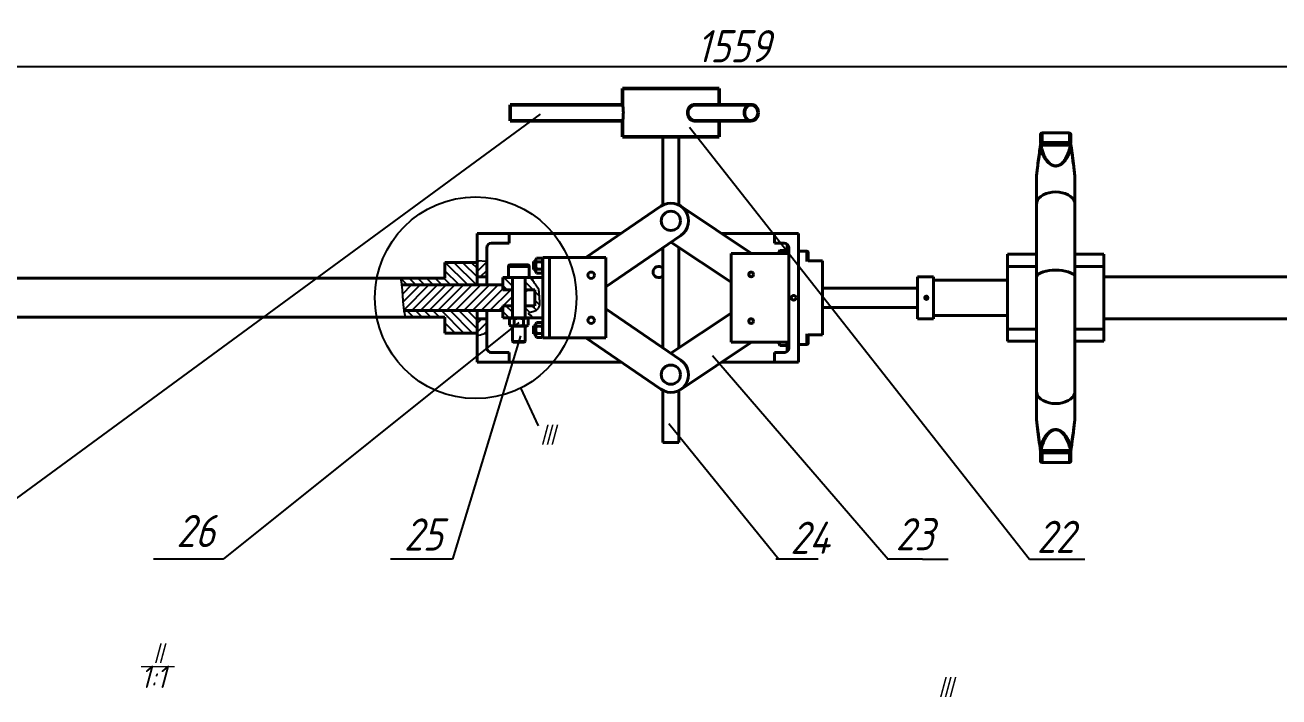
# Model space of a CAD drawing. Header units: millimetres. Extents: x 579 to 4020, y 235 to 1416.
# Drawn here: x 782.8 to 977.8, y 795.1 to 899.5 of the extents above; entities that cross this region are included whole.
import ezdxf

# ---------------------------------------------------------------- set-up
doc = ezdxf.new("R2010")
doc.units = ezdxf.units.MM
doc.header["$LTSCALE"] = 0.3
for name, color, linetype, lineweight in [('图形轮廓线', 7, 'Continuous', 40), ('图框线', 7, 'Continuous', 50), ('尺寸标注', 7, 'Continuous', 25), ('粗实线', 7, 'Continuous', 50), ('细实线', 7, 'Continuous', 25)]:
    doc.layers.add(name, color=color, linetype=linetype, lineweight=lineweight)
doc.styles.add('数字样式', font='gbeitc.shx', dxfattribs={"height": 5, "bigfont": 'gbcbig.shx'})
doc.dimstyles.new('4倍', dxfattribs={"dimtxt": 3.5, "dimasz": 3, "dimexe": 1.25, "dimexo": 0, "dimtad": 1, "dimtoh": 1, "dimdec": 3, "dimlfac": 4, "dimdsep": 46, "dimtxsty": '数字样式', "dimcen": 2.5, "dimadec": 0, "dimazin": 0, "dimtp": 0.03, "dimtm": 0.03, "dimtfac": 1, "dimtdec": 3, "dimtmove": 0, "dimatfit": 3, "dimfxl": 1, "dimarcsym": 0})

# ---------------------------------------------------------------- blocks, each defined once
blk = doc.blocks.new('*D155')
at = {"layer": 'Defpoints', "color": 0, "ltscale": 0.3, "transparency": 16777216}
for p in [(1087.86, 893.05), (698.11, 848.34), (1087.86, 842.34)]:
    blk.add_point(p, dxfattribs=at)
at = {"layer": '细实线', "color": 0, "lineweight": -2, "ltscale": 0.3, "transparency": 16777216}
for p, q in [((698.11, 848.34), (698.11, 894.3)), ((1087.86, 842.34), (1087.86, 894.3)), ((701.11, 893.05), (1084.86, 893.05))]:
    blk.add_line(p, q, dxfattribs=at)
at = {"layer": '细实线', "color": 0, "ltscale": 0.3, "transparency": 16777216}
for points in [[(701.11, 893.55), (701.11, 892.55), (698.11, 893.05)], [(1084.86, 893.55), (1084.86, 892.55), (1087.86, 893.05)]]:
    blk.add_solid(points, dxfattribs=at)
at = {"layer": '细实线', "color": 0, "ltscale": 0.3, "transparency": 16777216, "insert": (892.98, 896.18), "char_height": 5, "attachment_point": 5, "style": '数字样式'}
blk.add_mtext('1559', dxfattribs=at)

msp = doc.modelspace()

# ---------------------------------------------------------------- hatches: boundary and pattern name
at = {"layer": '图形轮廓线'}
h = msp.add_hatch(dxfattribs=at)
h.set_pattern_fill('ANSI31', color=256, style=0)
h.set_pattern_definition([(45, (639.561, 637.0208), (-2.245064, 2.245064), [])])
h.paths.add_polyline_path([(862.11134, 855.83605), (862.11134, 858.33605), (860.61132, 858.33605), (860.61132, 855.83605)], flags=0)
at = {"layer": '细实线'}
h = msp.add_hatch(dxfattribs=at)
h.set_pattern_fill('ANSI31', color=256, scale=0.3, angle=90, style=0)
edge = h.paths.add_edge_path(flags=0)
edge.add_spline(control_points=[(848.10816, 860.10599), (846.09489, 860.10599), (844.08161, 860.10599), (842.06833, 860.10599), (841.80614, 860.10599), (841.54394, 860.10599), (841.28175, 860.10599)], knot_values=[0.0000002, 0.0000002, 0.0000002, 0.0000002, 0.024159543, 0.024159543, 0.024159543, 0.027305863, 0.027305863, 0.027305863, 0.027305863], weights=[1, 1, 1, 1, 1, 1, 1], degree=3, periodic=0)
edge.add_spline(control_points=[(841.28175, 860.10599), (841.32266, 859.76637), (841.37814, 859.41935), (841.42079, 859.08604), (841.42079, 859.08604)], knot_values=[0.186089192, 0.186089192, 0.186089192, 0.186089192, 0.200792405, 0.200792558, 0.200792558, 0.200792558, 0.200792558], weights=[1, 1, 1, 1, 1], degree=3, periodic=0)
edge.add_spline(control_points=[(841.42079, 859.08604), (842.50272, 859.08604), (843.58465, 859.08604), (844.66658, 859.08604), (847.48044, 859.08604), (850.2943, 859.08604), (853.10816, 859.08604)], knot_values=[0.003016872, 0.003016872, 0.003016872, 0.003016872, 0.016, 0.016, 0.016, 0.049766357, 0.049766357, 0.049766357, 0.049766357], weights=[1, 1, 1, 1, 1, 1, 1], degree=3, periodic=0)
edge.add_line((853.10816, 859.08604), (853.10816, 862.58605))
edge.add_spline(control_points=[(853.10816, 862.58605), (851.4415, 862.58605), (849.77483, 862.58605), (848.10816, 862.58605)], knot_values=[0.0000002, 0.0000002, 0.0000002, 0.0000002, 0.0200002, 0.0200002, 0.0200002, 0.0200002], weights=[1, 1, 1, 1], degree=3, periodic=0)
edge.add_line((848.10816, 862.58605), (848.10816, 860.10599))
h = msp.add_hatch(dxfattribs=at)
h.set_pattern_fill('ANSI31', color=256, scale=0.3, angle=3e-322, style=0)
edge = h.paths.add_edge_path(flags=0)
edge.add_line((853.10816, 862.80878), (853.10816, 860.33604))
edge.add_spline(control_points=[(853.10816, 860.33604), (853.35816, 860.33604), (853.60816, 860.33604), (853.85816, 860.33604), (854.10816, 860.33604), (854.35816, 860.33604), (854.60816, 860.33604)], knot_values=[2271.903, 2271.903, 2271.903, 2271.903, 2271.906, 2271.906, 2271.906, 2271.909, 2271.909, 2271.909, 2271.909], weights=[1, 1, 1, 1, 1, 1, 1], degree=3, periodic=0)
edge.add_line((854.60816, 860.33604), (854.60816, 862.73157))
edge.add_spline(control_points=[(854.60816, 862.73157), (854.39072, 862.72098), (853.88888, 862.71045), (853.38929, 862.76644), (853.10816, 862.80878)], knot_values=[0.950202322, 0.950202322, 0.950202322, 0.950202322, 0.960273421, 0.973403563, 0.973403563, 0.973403563, 0.973403563], weights=[1, 1, 1, 1, 1], degree=3, periodic=0)
h = msp.add_hatch(dxfattribs=at)
h.set_pattern_fill('ANSI31', color=256, scale=0.3, angle=90, style=0)
edge = h.paths.add_edge_path(flags=0)
edge.add_spline(control_points=[(858.61137, 860.21104), (858.11136, 860.21104), (857.61135, 860.21104), (857.11134, 860.21104)], knot_values=[2184.539624079, 2184.539624079, 2184.539624079, 2184.539624079, 2184.545624162, 2184.545624162, 2184.545624162, 2184.545624162], weights=[1, 1, 1, 1], degree=3, periodic=0)
edge.add_line((857.11134, 860.21104), (857.11134, 858.33605))
edge.add_line((857.11134, 858.33605), (858.61137, 858.33605))
edge.add_line((858.61137, 858.33605), (858.61137, 860.21104))
h = msp.add_hatch(dxfattribs=at)
h.set_pattern_fill('ANSI31', color=256, scale=0.3, angle=90, style=0)
edge = h.paths.add_edge_path(flags=0)
edge.add_spline(control_points=[(861.65893, 860.21104), (861.30973, 860.21104), (860.96052, 860.21104), (860.61132, 860.21104)], knot_values=[2184.527433834, 2184.527433834, 2184.527433834, 2184.527433834, 2184.531624245, 2184.531624245, 2184.531624245, 2184.531624245], weights=[1, 1, 1, 1], degree=3, periodic=0)
edge.add_line((860.61132, 860.21104), (860.61132, 858.33605))
edge.add_line((860.61132, 858.33605), (862.11134, 858.33605))
edge.add_line((862.11134, 858.33605), (862.11134, 855.83605))
edge.add_line((862.11134, 855.83605), (860.61132, 855.83605))
edge.add_line((860.61132, 855.83605), (860.61132, 853.96106))
edge.add_spline(control_points=[(860.61132, 853.96106), (860.92621, 853.96106), (861.2411, 853.96106), (861.55598, 853.96106)], knot_values=[2184.518375755, 2184.518375755, 2184.518375755, 2184.518375755, 2184.522154388, 2184.522154388, 2184.522154388, 2184.522154388], weights=[1, 1, 1, 1], degree=3, periodic=0)
edge.add_spline(control_points=[(861.55598, 853.96106), (861.58452, 854.10923), (861.57165, 854.39476), (860.84768, 854.63904), (861.62927, 854.90644), (862.26782, 854.92869), (863.00396, 855.92964), (862.66734, 857.20221), (862.8065, 858.61609), (861.91334, 859.40516), (861.70521, 859.99241), (861.65893, 860.21104)], knot_values=[0.692241748, 0.692241748, 0.692241748, 0.692241748, 0.69887734, 0.706036519, 0.714040724, 0.722379766, 0.740083316, 0.759976137, 0.783039459, 0.801245483, 0.811542911, 0.811542911, 0.811542911, 0.811542911], weights=[1, 1, 1, 1, 1, 1, 1, 1, 1, 1, 1, 1], degree=3, periodic=0)
h = msp.add_hatch(dxfattribs=at)
h.set_pattern_fill('ANSI31', color=256, scale=0.3, style=0)
edge = h.paths.add_edge_path(flags=0)
edge.add_spline(control_points=[(841.78072, 855.08606), (846.89093, 855.08606), (852.00114, 855.08606), (857.11134, 855.08606)], knot_values=[1398.017358103, 1398.017358103, 1398.017358103, 1398.017358103, 1398.07868059, 1398.07868059, 1398.07868059, 1398.07868059], weights=[1, 1, 1, 1], degree=3, periodic=0)
edge.add_line((857.11134, 855.08606), (857.11134, 855.83605))
edge.add_line((857.11134, 855.83605), (858.61137, 855.83605))
edge.add_line((858.61137, 855.83605), (858.61137, 858.33605))
edge.add_line((858.61137, 858.33605), (857.11134, 858.33605))
edge.add_line((857.11134, 858.33605), (857.11134, 859.08604))
edge.add_spline(control_points=[(857.11134, 859.08604), (851.88796, 859.08604), (846.66458, 859.08604), (841.4412, 859.08604), (841.4344, 859.08604), (841.42759, 859.08604), (841.42079, 859.08604)], knot_values=[1398.11331941, 1398.11331941, 1398.11331941, 1398.11331941, 1398.176, 1398.176, 1398.176, 1398.176081615, 1398.176081615, 1398.176081615, 1398.176081615], weights=[1, 1, 1, 1, 1, 1, 1], degree=3, periodic=0)
edge.add_spline(control_points=[(841.42079, 859.08604), (841.57431, 857.88631), (841.55934, 856.69171), (841.74744, 855.28923), (841.78072, 855.08606)], knot_values=[0.200792558, 0.200792558, 0.200792558, 0.200792558, 0.253717455, 0.26265612, 0.26265612, 0.26265612, 0.26265612], weights=[1, 1, 1, 1, 1], degree=3, periodic=0)
h = msp.add_hatch(dxfattribs=at)
h.set_pattern_fill('ANSI31', color=256, scale=0.3, angle=90, style=0)
edge = h.paths.add_edge_path(flags=0)
edge.add_spline(control_points=[(842.01201, 854.06612), (843.57682, 854.06612), (845.14164, 854.06612), (846.70646, 854.06612), (847.1737, 854.06612), (847.64093, 854.06612), (848.10816, 854.06612)], knot_values=[0.005381719, 0.005381719, 0.005381719, 0.005381719, 0.024159543, 0.024159543, 0.024159543, 0.029766357, 0.029766357, 0.029766357, 0.029766357], weights=[1, 1, 1, 1, 1, 1, 1], degree=3, periodic=0)
edge.add_line((848.10816, 854.06612), (848.10816, 851.58606))
edge.add_spline(control_points=[(848.10816, 851.58606), (849.77483, 851.58606), (851.4415, 851.58606), (853.10816, 851.58606)], knot_values=[0.0000002, 0.0000002, 0.0000002, 0.0000002, 0.0200002, 0.0200002, 0.0200002, 0.0200002], weights=[1, 1, 1, 1], degree=3, periodic=0)
edge.add_line((853.10816, 851.58606), (853.10816, 855.08606))
edge.add_spline(control_points=[(853.10816, 855.08606), (851.77485, 855.08606), (850.44153, 855.08606), (849.10821, 855.08606), (846.66572, 855.08606), (844.22322, 855.08606), (841.78072, 855.08606)], knot_values=[0.0000002, 0.0000002, 0.0000002, 0.0000002, 0.016, 0.016, 0.016, 0.045309966, 0.045309966, 0.045309966, 0.045309966], weights=[1, 1, 1, 1, 1, 1, 1], degree=3, periodic=0)
edge.add_spline(control_points=[(841.78072, 855.08606), (841.8372, 854.74136), (841.91125, 854.39516), (842.01201, 854.06612)], knot_values=[0.26265612, 0.26265612, 0.26265612, 0.26265612, 0.27782187, 0.27782187, 0.27782187, 0.27782187], weights=[1, 1, 1, 1], degree=3, periodic=0)
h = msp.add_hatch(dxfattribs=at)
h.set_pattern_fill('ANSI31', color=256, scale=0.3, angle=90, style=0)
edge = h.paths.add_edge_path(flags=0)
edge.add_spline(control_points=[(857.11134, 853.96106), (857.61135, 853.96106), (858.11136, 853.96106), (858.61137, 853.96106)], knot_values=[2184.504375838, 2184.504375838, 2184.504375838, 2184.504375838, 2184.510375921, 2184.510375921, 2184.510375921, 2184.510375921], weights=[1, 1, 1, 1], degree=3, periodic=0)
edge.add_line((858.61137, 853.96106), (858.61137, 855.83605))
edge.add_line((858.61137, 855.83605), (857.11134, 855.83605))
edge.add_line((857.11134, 855.83605), (857.11134, 853.96106))
h = msp.add_hatch(dxfattribs=at)
h.set_pattern_fill('ANSI31', color=256, scale=0.3, angle=3e-322, style=0)
edge = h.paths.add_edge_path(flags=0)
edge.add_line((853.10816, 853.83606), (853.10816, 851.19982))
edge.add_spline(control_points=[(853.10816, 851.19982), (853.48757, 851.28043), (853.96474, 851.43878), (854.49853, 851.54103), (854.60816, 851.56428)], knot_values=[0.467768239, 0.467768239, 0.467768239, 0.467768239, 0.48628778, 0.491138852, 0.491138852, 0.491138852, 0.491138852], weights=[1, 1, 1, 1, 1], degree=3, periodic=0)
edge.add_line((854.60816, 851.56428), (854.60816, 853.83606))
edge.add_spline(control_points=[(854.60816, 853.83606), (854.35816, 853.83606), (854.10816, 853.83606), (853.85816, 853.83606), (853.60816, 853.83606), (853.35816, 853.83606), (853.10816, 853.83606)], knot_values=[2271.903, 2271.903, 2271.903, 2271.903, 2271.906, 2271.906, 2271.906, 2271.909, 2271.909, 2271.909, 2271.909], weights=[1, 1, 1, 1, 1, 1, 1], degree=3, periodic=0)

# ---------------------------------------------------------------- linework, layer by layer
at = {"layer": '图形轮廓线'}
for p, q in [((882.0051, 882.08605), (882.0051, 871.48508)), ((884.5051, 871.48508), (884.5051, 882.08605)), ((940.73316, 881.03459), (940.73316, 882.45897)), ((945.23316, 882.70897), (940.98316, 882.70897)), ((940.98316, 882.70897), (940.98316, 881.19529)), ((945.23316, 881.19529), (945.23316, 882.70897)), ((945.48316, 882.45897), (945.48316, 881.03459)), ((940.72658, 880.76969), (940.76093, 880.95615)), ((940.76399, 880.97201), (940.76093, 880.95615)), ((940.98316, 881.19529), (940.98316, 880.81226)), ((945.23316, 881.19529), (940.98316, 881.19529)), ((945.23316, 880.81226), (940.98316, 880.81226)), ((945.23316, 880.81226), (945.23316, 881.19529)), ((945.4554, 880.95615), (945.45234, 880.97201)), ((945.4554, 880.95615), (945.48975, 880.76969)), ((940.10816, 875.63873), (940.10816, 871.59458)), ((946.10816, 871.59515), (946.10816, 875.63873)), ((870.01311, 863.33605), (881.70602, 871.30778)), ((884.78127, 871.32324), (895.81681, 863.96105)), ((858.10816, 867.08605), (853.10816, 867.08605)), ((853.10816, 862.80878), (853.10816, 867.08605)), ((858.10816, 867.08605), (858.10816, 865.58605)), ((858.10816, 867.08605), (875.5136, 867.08605)), ((884.80419, 866.7634), (873.11134, 858.79172)), ((891.13259, 867.08605), (899.35816, 867.08605)), ((899.35816, 867.08605), (899.35816, 865.58605)), ((903.10816, 867.08605), (899.35816, 867.08605)), ((903.10816, 847.08605), (903.10816, 867.08605)), ((854.60816, 864.83605), (854.60816, 862.73157)), ((858.10816, 865.58605), (855.35816, 865.58605)), ((882.0051, 864.85511), (882.0051, 849.317)), ((892.60816, 859.49004), (883.27177, 865.71867)), ((884.5051, 849.27623), (884.5051, 864.89587)), ((900.85816, 865.58605), (899.35816, 865.58605)), ((900.13054, 864.36767), (900.05816, 864.2423)), ((900.05816, 864.2423), (900.05816, 863.96105)), ((900.22394, 864.44272), (900.15192, 864.35533)), ((901.19239, 864.44272), (900.22394, 864.44272)), ((901.27542, 864.35534), (901.19239, 864.44272)), ((901.35816, 864.2423), (901.28853, 864.36291)), ((901.35816, 863.96105), (901.35816, 865.39507)), ((901.60816, 849.33605), (901.60816, 864.83605)), ((904.42066, 864.33605), (903.10816, 864.33605)), ((904.42066, 862.71105), (904.42066, 864.33605)), ((904.60816, 864.14855), (904.60816, 862.74718)), ((848.10816, 860.10599), (848.10816, 862.58605)), ((853.10816, 862.58605), (848.10816, 862.58605)), ((853.10816, 862.80878), (853.10816, 860.33604)), ((853.10816, 859.08604), (853.10816, 862.58605)), ((854.60816, 860.33604), (854.60816, 862.73157)), ((858.23634, 862.21105), (860.98634, 862.21105)), ((861.91134, 862.71105), (861.86134, 862.66105)), ((861.86134, 861.51105), (861.86134, 862.66105)), ((862.18634, 862.71105), (861.91134, 862.71105)), ((861.91134, 862.71105), (861.91134, 861.46105)), ((862.32979, 863.24075), (862.18634, 862.9923)), ((862.18634, 862.9923), (862.18634, 861.1798)), ((863.2179, 863.24075), (862.32979, 863.24075)), ((863.2179, 862.6634), (862.32979, 862.6634)), ((863.36134, 862.9923), (863.2179, 863.24075)), ((863.36134, 850.83605), (863.36134, 863.33605)), ((863.36134, 863.33605), (864.36134, 863.33605)), ((864.36134, 850.83605), (864.36134, 863.33605)), ((873.11134, 863.33605), (864.36134, 863.33605)), ((873.11134, 850.83605), (873.11134, 863.33605)), ((892.60816, 863.96105), (892.60816, 850.21105)), ((901.35816, 863.96105), (892.60816, 863.96105)), ((906.85816, 862.83605), (904.60816, 862.83605)), ((906.85816, 862.83605), (906.85816, 851.33605)), ((940.10816, 863.83605), (935.60816, 863.83605)), ((935.60816, 863.83605), (935.60816, 861.95945)), ((950.60816, 863.83605), (946.10816, 863.83605)), ((950.60816, 863.83605), (950.60816, 861.95945)), ((841.28179, 860.10599), (744.4018, 860.10599)), ((848.10816, 860.10599), (841.28175, 860.10599)), ((853.10816, 860.33604), (854.60816, 860.33604)), ((854.60816, 860.33604), (854.60816, 859.10882)), ((857.97105, 860.21104), (857.11134, 860.21104)), ((857.11134, 858.33605), (857.11134, 860.21104)), ((857.98634, 861.96105), (857.98634, 860.21105)), ((861.23634, 861.96105), (857.98634, 861.96105)), ((861.23634, 860.21105), (857.98634, 860.21105)), ((858.61134, 860.21105), (858.61134, 853.96105)), ((860.61134, 853.96105), (860.61134, 860.21105)), ((861.23634, 860.21105), (861.23634, 861.96105)), ((861.65893, 860.21104), (861.26885, 860.21104)), ((863.36134, 860.21105), (861.65915, 860.21105)), ((861.86134, 861.51105), (861.91134, 861.46105)), ((861.91134, 861.46105), (862.18634, 861.46105)), ((862.18634, 861.1798), (862.32979, 860.93135)), ((863.2179, 861.5087), (862.32979, 861.5087)), ((863.2179, 860.93135), (862.32979, 860.93135)), ((863.2179, 860.93135), (863.36134, 861.1798)), ((924.10816, 860.33605), (921.60816, 860.33605)), ((921.60816, 860.33605), (921.60816, 857.08605)), ((924.10816, 860.33605), (924.10816, 857.08605)), ((940.10816, 861.95945), (935.60816, 861.95945)), ((935.60816, 861.95945), (935.60816, 852.21265)), ((950.60816, 861.95945), (946.10816, 861.95945)), ((950.60816, 861.95945), (950.60816, 852.21265)), ((988.72428, 860.33605), (950.60816, 860.33605)), ((841.42079, 859.08604), (853.10816, 859.08604)), ((857.11134, 859.08604), (841.42079, 859.08604)), ((857.11134, 859.08604), (857.11134, 858.33605)), ((857.11134, 858.33605), (858.61134, 858.33605)), ((860.61134, 858.33605), (862.11134, 858.33605)), ((862.11134, 858.33605), (862.11134, 855.83605)), ((921.60816, 858.58605), (906.85816, 858.58605)), ((935.60816, 859.83605), (924.10816, 859.83605)), ((921.60816, 857.08605), (921.60816, 853.83605)), ((924.10816, 857.08605), (924.10816, 853.83605)), ((853.10816, 855.08606), (841.78072, 855.08606)), ((841.78072, 855.08606), (857.11134, 855.08606)), ((853.10816, 851.58606), (853.10816, 855.08606)), ((854.60816, 855.0709), (854.60816, 853.83606)), ((857.11134, 853.96106), (857.11134, 855.83605)), ((858.61134, 855.83605), (857.11134, 855.83605)), ((857.11134, 855.83605), (857.11134, 855.08606)), ((862.11134, 855.83605), (860.61134, 855.83605)), ((873.11134, 855.38038), (884.80419, 847.4087)), ((883.27177, 848.45343), (892.60816, 854.68206)), ((906.85816, 855.58605), (921.60816, 855.58605)), ((924.10816, 854.33605), (935.60816, 854.33605)), ((745.33251, 854.06611), (842.01185, 854.06611)), ((842.01201, 854.06612), (848.10816, 854.06612)), ((848.10816, 851.58606), (848.10816, 854.06612)), ((854.60816, 853.83606), (853.10816, 853.83606)), ((853.10816, 853.83606), (853.10816, 851.19982)), ((854.60816, 851.56428), (854.60816, 853.83606)), ((857.11134, 853.96106), (858.43197, 853.96106)), ((858.45509, 853.96105), (858.16797, 853.79528)), ((858.16797, 853.79528), (858.16797, 852.82682)), ((858.16797, 852.82682), (858.45509, 852.66105)), ((858.45509, 853.96105), (860.76759, 853.96105)), ((858.45509, 852.66105), (860.76759, 852.66105)), ((858.61134, 852.66105), (858.61134, 850.31105)), ((858.88966, 853.79528), (858.88966, 852.82682)), ((860.33303, 853.79528), (860.33303, 852.82682)), ((860.61134, 850.31105), (860.61134, 852.66105)), ((861.05472, 853.79528), (860.76759, 853.96105)), ((860.76759, 852.66105), (861.05472, 852.82682)), ((860.77848, 853.96106), (861.55598, 853.96106)), ((861.05472, 853.79528), (861.05472, 852.82682)), ((861.55606, 853.96105), (863.36134, 853.96105)), ((861.91134, 852.71105), (861.86134, 852.66105)), ((861.86134, 851.51105), (861.86134, 852.66105)), ((862.18634, 852.71105), (861.91134, 852.71105)), ((861.91134, 852.71105), (861.91134, 851.46105)), ((862.32979, 853.24075), (862.18634, 852.9923)), ((862.18634, 852.9923), (862.18634, 851.1798)), ((863.2179, 853.24075), (862.32979, 853.24075)), ((863.2179, 852.6634), (862.32979, 852.6634)), ((863.36134, 852.9923), (863.2179, 853.24075)), ((921.60816, 853.83605), (924.10816, 853.83605)), ((950.60816, 853.83605), (988.52237, 853.83605)), ((848.10816, 851.58606), (853.10816, 851.58606)), ((853.10816, 847.08605), (853.10816, 851.19982)), ((854.60816, 851.56428), (854.60816, 849.33605)), ((861.86134, 851.51105), (861.91134, 851.46105)), ((861.91134, 851.46105), (862.18634, 851.46105)), ((862.18634, 851.1798), (862.32979, 850.93135)), ((863.2179, 851.5087), (862.32979, 851.5087)), ((863.2179, 850.93135), (862.32979, 850.93135)), ((863.2179, 850.93135), (863.36134, 851.1798)), ((863.36134, 850.83605), (864.36134, 850.83605)), ((873.11134, 850.83605), (864.36134, 850.83605)), ((881.70602, 842.86432), (870.01311, 850.83605)), ((904.42066, 849.83605), (904.42066, 851.46105)), ((904.60816, 851.42492), (904.60816, 850.02355)), ((904.60816, 851.33605), (906.85816, 851.33605)), ((940.10816, 852.21265), (935.60816, 852.21265)), ((935.60816, 852.21265), (935.60816, 850.33605)), ((940.10816, 850.33605), (935.60816, 850.33605)), ((950.60816, 852.21265), (946.10816, 852.21265)), ((950.60816, 850.33605), (946.10816, 850.33605)), ((950.60816, 852.21265), (950.60816, 850.33605)), ((855.35816, 848.58605), (858.10816, 848.58605)), ((858.10816, 848.58605), (858.10816, 847.08605)), ((858.61134, 850.31105), (858.71134, 850.21105)), ((858.61134, 850.31105), (860.61134, 850.31105)), ((860.51134, 850.21105), (858.71134, 850.21105)), ((860.51134, 850.21105), (860.61134, 850.31105)), ((895.81681, 850.21105), (884.78127, 842.84887)), ((892.60816, 850.21105), (901.35816, 850.21105)), ((899.35816, 848.58605), (900.85816, 848.58605)), ((899.35816, 848.58605), (899.35816, 847.08605)), ((900.05816, 850.21105), (900.05816, 849.9298)), ((900.05816, 849.9298), (900.22394, 849.64268)), ((901.19239, 849.64268), (900.22394, 849.64268)), ((901.19239, 849.64268), (901.35816, 849.9298)), ((901.35816, 848.77703), (901.35816, 850.21105)), ((903.10816, 849.83605), (904.42066, 849.83605)), ((858.10816, 847.08605), (853.10816, 847.08605)), ((858.10816, 847.08605), (875.5136, 847.08605)), ((891.13259, 847.08605), (899.35816, 847.08605)), ((903.10816, 847.08605), (899.35816, 847.08605)), ((882.0051, 842.68702), (882.0051, 834.58605)), ((884.5051, 834.58605), (884.5051, 842.68702)), ((940.10816, 842.57752), (940.10816, 838.53337)), ((946.10816, 838.53338), (946.10816, 842.57695)), ((883.2551, 834.58605), (882.0051, 834.58605)), ((884.5051, 834.58605), (883.2551, 834.58605)), ((940.76093, 833.21595), (940.72658, 833.40241)), ((940.73316, 831.71313), (940.73316, 833.13751)), ((940.76093, 833.21595), (940.76399, 833.20009)), ((945.23316, 833.35984), (940.98316, 833.35984)), ((940.98316, 833.35984), (940.98316, 832.97682)), ((945.23316, 832.97682), (940.98316, 832.97682)), ((940.98316, 832.97682), (940.98316, 831.46313)), ((945.23316, 832.97682), (945.23316, 833.35984)), ((945.23316, 831.46313), (945.23316, 832.97682)), ((945.45234, 833.20009), (945.4554, 833.21595)), ((945.48975, 833.40241), (945.4554, 833.21595)), ((945.48316, 833.13751), (945.48316, 831.71313)), ((940.98316, 831.46313), (945.23316, 831.46313))]:
    msp.add_line(p, q, dxfattribs=at)
at = {"layer": '图形轮廓线', "flags": 128}
for points in [[(940.73316, 881.03459), (940.73797, 881.06594), (940.75219, 881.09609), (940.7753, 881.12387), (940.80639, 881.14822), (940.84427, 881.1682), (940.88749, 881.18305), (940.93439, 881.1922), (940.98316, 881.19529)], [(945.48316, 881.03459), (945.47836, 881.06594), (945.46413, 881.09609), (945.44103, 881.12387), (945.40994, 881.14822), (945.37206, 881.1682), (945.32884, 881.18305), (945.28194, 881.1922), (945.23316, 881.19529)], [(940.10816, 871.59563), (940.15374, 871.92982), (940.28909, 872.25451), (940.51009, 872.55915), (940.81003, 872.8345), (941.1798, 873.07218), (941.60816, 873.26498), (942.0821, 873.40704), (942.58722, 873.49403), (943.10816, 873.52333)], [(943.10816, 873.52333), (943.62911, 873.49403), (944.13422, 873.40704), (944.60816, 873.26498), (945.03653, 873.07218), (945.4063, 872.8345), (945.70624, 872.55915), (945.92724, 872.25451), (946.06259, 871.92982), (946.10816, 871.59861)], [(940.10818, 860.25239), (940.10816, 860.25598), (940.15374, 860.4504), (940.28909, 860.63891), (940.51009, 860.81579), (940.81003, 860.97566), (941.1798, 861.11367), (941.60816, 861.22561), (942.0821, 861.30809), (942.58722, 861.3586), (943.10816, 861.37561)], [(943.10816, 861.37561), (943.62911, 861.3586), (944.13422, 861.30809), (944.60816, 861.22561), (945.03653, 861.11367), (945.4063, 860.97566), (945.70624, 860.81579), (945.92724, 860.63891), (946.06259, 860.4504), (946.10816, 860.25598), (946.10816, 860.25577)], [(940.10816, 842.57647), (940.15374, 842.24228), (940.28909, 841.9176), (940.51009, 841.61295), (940.81003, 841.33761), (941.1798, 841.09992), (941.60816, 840.90712), (942.0821, 840.76507), (942.58722, 840.67807), (943.10816, 840.64877)], [(943.10816, 840.64877), (943.62911, 840.67807), (944.13422, 840.76507), (944.60816, 840.90712), (945.03653, 841.09992), (945.4063, 841.33761), (945.70624, 841.61295), (945.92724, 841.9176), (946.06259, 842.24228), (946.10816, 842.57333)], [(940.73316, 833.13751), (940.73797, 833.10616), (940.75219, 833.07602), (940.7753, 833.04823), (940.80639, 833.02388), (940.84427, 833.0039), (940.88749, 832.98905), (940.93439, 832.9799), (940.98316, 832.97682)], [(945.48316, 833.13751), (945.47836, 833.10616), (945.46413, 833.07602), (945.44103, 833.04823), (945.40994, 833.02388), (945.37206, 833.0039), (945.32884, 832.98905), (945.28194, 832.9799), (945.23316, 832.97682)]]:
    msp.add_lwpolyline(points, dxfattribs=at)
at = {"layer": '图形轮廓线'}
for centre, radius in [((883.2551, 869.03559), 1.5), ((870.86134, 860.58605), 0.5), ((895.73316, 860.71105), 0.375), ((902.35816, 857.08605), 0.375), ((870.86134, 853.58605), 0.5), ((895.73316, 853.46105), 0.375), ((883.2551, 845.13651), 1.5)]:
    msp.add_circle(centre, radius, dxfattribs=at)
for centre, radius, start, end in [((940.98316, 882.45897), 0.25, 90, 180), ((945.23316, 882.45897), 0.25, 0, 90), ((883.2551, 869.03559), 2.75, 304.2845137, 124.2845137), ((855.35816, 864.83605), 0.75, 90, 179.9999999), ((900.85816, 864.83605), 0.75, 0.0000001, 90), ((904.42066, 864.14855), 0.1875, 0, 90), ((858.23634, 861.96105), 0.25, 90, 180), ((860.98634, 861.96105), 0.25, 0, 90), ((881.35816, 861.08605), 0.875, 42.3232017, 180.0000001), ((881.35816, 861.08605), 0.875, 180.0000001, 317.6767983), ((894.60816, 861.08605), 0.875, 329.7462489, 353.3838535), ((855.35816, 849.33605), 0.75, 179.9999999, 270), ((900.85816, 849.33605), 0.75, 270, 0.0000001), ((904.42066, 850.02355), 0.1875, 270, 0), ((883.2551, 845.13651), 2.75, 235.7154863, 55.7154863), ((940.98316, 831.71313), 0.25, 180, 270), ((945.23316, 831.71313), 0.25, 270, 0)]:
    msp.add_arc(centre, radius, start, end, dxfattribs=at)
for centre, ratio, start_param, end_param in [((940.98316, 881.12009), 0.812138916, 2.072655083, 3.141592652), ((945.23316, 881.12009), 0.812138916, 3.141592652, 4.210530221), ((940.98316, 833.05201), 0.812138917, 0.000000002, 1.068937571), ((945.23316, 833.05201), 0.812138917, 5.21424774, 6.283185309)]:
    msp.add_ellipse(centre, major_axis=(0, 0.30783), ratio=ratio, start_param=start_param, end_param=end_param, dxfattribs=at)
for points, knots in [([(875.7551, 887.07002), (875.75744, 887.0564), (875.7621, 887.02915), (875.79465, 886.81698), (875.8314, 886.50301), (875.85838, 886.10803), (875.86274, 885.68217), (875.84325, 885.27491), (875.80804, 884.92549), (875.77389, 884.68295), (875.75431, 884.56519), (875.75704, 884.58174), (875.75775, 884.58605)], [0, 0, 0, 0, 0.10636579, 0.212696874, 0.319932979, 0.427816661, 0.534699456, 0.640490481, 0.746801583, 0.854425637, 0.962125709, 1, 1, 1, 1]), ([(940.70168, 880.32413), (940.67261, 880.12552), (940.58109, 879.50011), (940.45788, 878.63393), (940.33236, 877.71591), (940.25368, 877.10917), (940.1911, 876.59207), (940.1516, 876.23695), (940.12514, 875.95558), (940.11355, 875.79366), (940.10877, 875.6972), (940.10849, 875.65715), (940.10836, 875.63872)], [0, 0, 0, 0, 0.141007652, 0.444030523, 0.596505102, 0.748837535, 0.825916783, 0.904074767, 0.947537379, 0.970653437, 0.986498743, 1, 1, 1, 1]), ([(940.11817, 875.57206), (940.11602, 875.57722), (940.11171, 875.58759), (940.1088, 875.63489), (940.10986, 875.70721), (940.11425, 875.8), (940.12508, 875.95466), (940.14921, 876.22213), (940.18508, 876.56601), (940.27075, 877.3117), (940.40026, 878.35265), (940.56636, 879.59633), (940.67507, 880.39247), (940.72658, 880.76969)], [0, 0, 0, 0, 0.017854458, 0.035875106, 0.048364981, 0.060848207, 0.079416264, 0.115256851, 0.180670637, 0.246407251, 0.505834411, 0.765859509, 1, 1, 1, 1]), ([(940.70168, 880.32413), (940.70166, 880.32464), (940.69745, 880.44504), (940.70037, 880.5973), (940.72161, 880.73701), (940.72658, 880.76969)], [0, 0, 0, 0, 0.003270963, 0.766889891, 1, 1, 1, 1]), ([(945.51465, 880.32413), (945.38757, 879.97318), (945.19622, 879.44479), (944.81429, 878.75051), (944.49678, 878.31929), (944.15884, 877.9825), (943.86481, 877.76676), (943.55684, 877.62692), (943.30004, 877.56797), (943.08806, 877.55495), (942.88371, 877.57384), (942.6494, 877.63247), (942.37733, 877.7551), (942.09477, 877.95208), (941.83282, 878.19975), (941.53217, 878.56502), (941.22301, 879.05738), (940.92769, 879.67687), (940.77708, 880.10818), (940.70168, 880.32413)], [0, 0, 0, 0, 0.1726626275, 0.259966418, 0.3471590548, 0.3928146457, 0.4392524366, 0.4694673667, 0.4872175844, 0.5014142967, 0.5155482713, 0.5322053388, 0.5594402261, 0.5988725752, 0.6456166589, 0.6924261067, 0.7878932837, 0.8938045133, 1, 1, 1, 1]), ([(940.76093, 880.95615), (940.81273, 880.75682), (940.91772, 880.35283), (941.10185, 879.74499), (941.32759, 879.13511), (941.66607, 878.53817), (942.06259, 878.08089), (942.43445, 877.78602), (942.68442, 877.6596), (942.90041, 877.59869), (943.08952, 877.57897), (943.28601, 877.59261), (943.52341, 877.65406), (943.80413, 877.79824), (944.07779, 878.01797), (944.47626, 878.4763), (944.89534, 879.15309), (945.23358, 880.0504), (945.38146, 880.65422), (945.4554, 880.95615)], [0, 0, 0, 0, 0.082058873, 0.166314498, 0.250890684, 0.334846465, 0.418251689, 0.451546756, 0.474149146, 0.48768415, 0.498988869, 0.510323635, 0.524708261, 0.5497757, 0.588811361, 0.628038562, 0.751633855, 0.875810873, 1, 1, 1, 1]), ([(945.48975, 880.76969), (945.50034, 880.68568), (945.51825, 880.54368), (945.51692, 880.38906), (945.51467, 880.32464), (945.51465, 880.32413)], [0, 0, 0, 0, 0.589703651, 0.99672934, 1, 1, 1, 1]), ([(945.48975, 880.76969), (945.56177, 880.24204), (945.70601, 879.18525), (945.87331, 877.89737), (945.99155, 876.91855), (946.04732, 876.41425), (946.08349, 876.05607), (946.09336, 875.91718), (946.09457, 875.90005)], [0, 0, 0, 0, 0.354822739, 0.710650979, 0.821777864, 0.933979067, 0.991858361, 1, 1, 1, 1]), ([(945.76386, 878.57881), (945.74632, 878.70752), (945.66318, 879.31737), (945.58016, 879.88014), (945.51465, 880.32413)], [0, 0, 0, 0, 0.211050474, 1, 1, 1, 1]), ([(946.10797, 875.63873), (946.10803, 875.64071), (946.10864, 875.65902), (946.10655, 875.7173), (946.10113, 875.82129), (946.08484, 876.03241), (946.04451, 876.42988), (945.98215, 876.95298), (945.88474, 877.71412), (945.81163, 878.23709), (945.76386, 878.57881)], [0, 0, 0, 0, 0.003213613, 0.029763667, 0.056020586, 0.099096496, 0.206688826, 0.407780814, 0.613029994, 1, 1, 1, 1]), ([(940.10816, 871.59497), (940.10816, 871.1927), (940.10816, 870.38816), (940.10816, 869.00065), (940.10816, 867.4989), (940.10816, 865.88456), (940.10816, 864.17926), (940.10816, 862.39646), (940.10816, 861.07844), (940.10816, 860.35312), (940.10816, 860.2517)], [0, 0, 0, 0, 0.139615003, 0.279230005, 0.418845008, 0.558460011, 0.698075014, 0.837690016, 0.977305019, 1, 1, 1, 1]), ([(946.10816, 860.2506), (946.10816, 860.35239), (946.10816, 861.07808), (946.10816, 862.39646), (946.10816, 864.17925), (946.10816, 865.88456), (946.10816, 867.4989), (946.10816, 869.00065), (946.10816, 870.38816), (946.10816, 871.1927), (946.10816, 871.59497)], [0, 0, 0, 0, 0.022775191, 0.1623787351, 0.3019822793, 0.4415858234, 0.5811893676, 0.7207929117, 0.8603964559, 1, 1, 1, 1]), ([(900.14304, 863.96105), (900.1447, 864.07471), (900.14709, 864.23836), (900.20595, 864.3949), (900.22394, 864.44272)], [0, 0, 0, 0, 0.694490286, 1, 1, 1, 1]), ([(901.19239, 864.44272), (901.21038, 864.3949), (901.26924, 864.23836), (901.27163, 864.07471), (901.27329, 863.96105)], [0, 0, 0, 0, 0.305509714, 1, 1, 1, 1]), ([(862.32979, 861.5087), (862.29601, 861.64625), (862.21525, 861.97516), (862.25095, 862.37332), (862.31609, 862.61301), (862.32979, 862.6634)], [0, 0, 0, 0, 0.362132172, 0.865909566, 1, 1, 1, 1]), ([(862.32979, 862.6634), (862.28316, 862.76656), (862.19597, 862.95947), (862.28729, 863.15143), (862.32979, 863.24075)], [0, 0, 0, 0, 0.534708687, 1, 1, 1, 1]), ([(863.2179, 863.24075), (863.26453, 863.1376), (863.35172, 862.94468), (863.26039, 862.75272), (863.2179, 862.6634)], [0, 0, 0, 0, 0.534708687, 1, 1, 1, 1]), ([(863.2179, 862.6634), (863.2316, 862.61301), (863.29674, 862.37332), (863.33244, 861.97516), (863.25168, 861.64625), (863.2179, 861.5087)], [0, 0, 0, 0, 0.134090434, 0.637867828, 1, 1, 1, 1]), ([(862.32979, 860.93135), (862.28316, 861.03451), (862.19597, 861.22742), (862.28729, 861.41938), (862.32979, 861.5087)], [0, 0, 0, 0, 0.534708687, 1, 1, 1, 1]), ([(863.2179, 861.5087), (863.26453, 861.40555), (863.35172, 861.21263), (863.26039, 861.02067), (863.2179, 860.93135)], [0, 0, 0, 0, 0.534708687, 1, 1, 1, 1]), ([(940.10816, 860.25598), (940.10816, 859.71247), (940.10816, 858.67584), (940.10816, 857.17978), (940.10816, 855.83788), (940.10816, 854.65429), (940.10816, 853.63137), (940.10816, 852.7681), (940.10816, 852.03103), (940.10816, 851.22373), (940.10816, 850.21796), (940.10816, 848.93229), (940.10816, 847.60704), (940.10816, 846.29473), (940.10816, 845.04166), (940.10816, 843.76073), (940.10816, 842.98264), (940.10816, 842.57713)], [0, 0, 0, 0, 0.082816676, 0.157954384, 0.225411828, 0.285187846, 0.337281407, 0.381691613, 0.4184177, 0.452262068, 0.509014543, 0.579581752, 0.663959759, 0.736318065, 0.816445172, 0.904339667, 1, 1, 1, 1]), ([(946.10816, 842.57713), (946.10816, 842.92642), (946.10816, 843.59259), (946.10816, 844.66466), (946.10816, 845.69013), (946.10816, 846.65064), (946.10816, 847.5227), (946.10816, 848.28998), (946.10816, 848.96801), (946.10816, 849.73295), (946.10816, 850.72263), (946.10816, 852.0565), (946.10816, 853.52403), (946.10816, 855.07822), (946.10816, 856.66986), (946.10816, 858.42204), (946.10816, 859.62766), (946.10816, 860.25598)], [0, 0, 0, 0, 0.0828166762, 0.1579543839, 0.2254118279, 0.2851878456, 0.3372814067, 0.3816916133, 0.4184176999, 0.4522620682, 0.5090145431, 0.5795817515, 0.6639597593, 0.7363180646, 0.8164451716, 0.9043396668, 1, 1, 1, 1]), ([(922.73893, 857.08605), (922.74168, 857.11412), (922.74719, 857.17025), (922.79015, 857.24498), (922.85347, 857.3019), (922.93266, 857.33455), (923.018, 857.33916), (923.1, 857.31532), (923.16952, 857.26576), (923.21882, 857.19592), (923.24221, 857.11363), (923.23707, 857.02833), (923.20407, 856.9496), (923.14689, 856.88615), (923.07184, 856.84513), (922.98744, 856.83128), (922.90334, 856.8461), (922.82879, 856.88785), (922.77258, 856.95188), (922.74307, 857.02186), (922.74009, 857.06799), (922.73893, 857.08605)], [0, 0, 0, 0, 0.053580701, 0.107157588, 0.160833581, 0.2145754, 0.268209102, 0.321729428, 0.375308038, 0.429025475, 0.482746015, 0.536329402, 0.589849448, 0.643477786, 0.697218269, 0.750899527, 0.804441918, 0.857982821, 0.911661538, 0.965402706, 1, 1, 1, 1]), ([(858.16797, 853.79528), (858.29691, 853.85356), (858.53806, 853.96255), (858.77801, 853.8484), (858.88966, 853.79528)], [0, 0, 0, 0, 0.5347162953, 1, 1, 1, 1]), ([(858.88966, 852.82682), (858.76071, 852.76854), (858.51956, 852.65955), (858.27961, 852.77371), (858.16797, 852.82682)], [0, 0, 0, 0, 0.5347162953, 1, 1, 1, 1]), ([(858.88966, 853.79528), (858.95215, 853.81227), (859.25138, 853.89363), (859.74905, 853.93862), (860.16069, 853.83758), (860.33303, 853.79528)], [0, 0, 0, 0, 0.133056306, 0.637045063, 1, 1, 1, 1]), ([(860.33303, 852.82682), (860.16069, 852.78452), (859.74905, 852.68349), (859.25138, 852.72847), (858.95215, 852.80983), (858.88966, 852.82682)], [0, 0, 0, 0, 0.362954937, 0.866943694, 1, 1, 1, 1]), ([(860.33303, 853.79528), (860.46198, 853.85356), (860.70313, 853.96255), (860.94308, 853.8484), (861.05472, 853.79528)], [0, 0, 0, 0, 0.5347162953, 1, 1, 1, 1]), ([(861.05472, 852.82682), (860.92577, 852.76854), (860.68463, 852.65955), (860.44468, 852.77371), (860.33303, 852.82682)], [0, 0, 0, 0, 0.5347162953, 1, 1, 1, 1]), ([(862.32979, 851.5087), (862.29601, 851.64625), (862.21525, 851.97516), (862.25095, 852.37332), (862.31609, 852.61301), (862.32979, 852.6634)], [0, 0, 0, 0, 0.362132172, 0.865909566, 1, 1, 1, 1]), ([(862.32979, 852.6634), (862.28316, 852.76656), (862.19597, 852.95947), (862.28729, 853.15143), (862.32979, 853.24075)], [0, 0, 0, 0, 0.534708687, 1, 1, 1, 1]), ([(863.2179, 853.24075), (863.26453, 853.1376), (863.35172, 852.94468), (863.26039, 852.75272), (863.2179, 852.6634)], [0, 0, 0, 0, 0.534708687, 1, 1, 1, 1]), ([(863.2179, 852.6634), (863.2316, 852.61301), (863.29674, 852.37332), (863.33244, 851.97516), (863.25168, 851.64625), (863.2179, 851.5087)], [0, 0, 0, 0, 0.134090434, 0.637867828, 1, 1, 1, 1]), ([(862.32979, 850.93135), (862.28316, 851.03451), (862.19597, 851.22742), (862.28729, 851.41938), (862.32979, 851.5087)], [0, 0, 0, 0, 0.534708687, 1, 1, 1, 1]), ([(863.2179, 851.5087), (863.26453, 851.40555), (863.35172, 851.21263), (863.26039, 851.02067), (863.2179, 850.93135)], [0, 0, 0, 0, 0.534708687, 1, 1, 1, 1]), ([(900.22394, 849.64268), (900.15991, 849.77165), (900.06564, 849.96153), (900.14704, 850.15046), (900.17315, 850.21105)], [0, 0, 0, 0, 0.679275078, 1, 1, 1, 1]), ([(901.23644, 850.21105), (901.26859, 850.13327), (901.34713, 849.94331), (901.24984, 849.7543), (901.19239, 849.64268)], [0, 0, 0, 0, 0.409457544, 1, 1, 1, 1]), ([(940.10836, 838.53337), (940.10829, 838.53139), (940.10769, 838.51309), (940.10978, 838.4548), (940.1152, 838.35081), (940.13149, 838.13969), (940.17182, 837.74222), (940.23418, 837.21912), (940.33159, 836.45798), (940.4047, 835.93501), (940.45247, 835.59329)], [0, 0, 0, 0, 0.003213614, 0.029763668, 0.056020587, 0.099096497, 0.206688828, 0.407780817, 0.613029998, 1, 1, 1, 1]), ([(940.72658, 833.40241), (940.65456, 833.93006), (940.51031, 834.98686), (940.34302, 836.27473), (940.22478, 837.25355), (940.16901, 837.75786), (940.13284, 838.11603), (940.12297, 838.25492), (940.12176, 838.27205)], [0, 0, 0, 0, 0.354822739, 0.710650977, 0.821777863, 0.933979065, 0.991858359, 1, 1, 1, 1]), ([(946.09816, 838.60005), (946.10031, 838.59488), (946.10461, 838.58451), (946.10753, 838.53722), (946.10647, 838.46489), (946.10208, 838.3721), (946.09125, 838.21745), (946.06711, 837.94998), (946.03125, 837.60609), (945.94558, 836.8604), (945.81607, 835.81945), (945.64997, 834.57578), (945.54126, 833.77963), (945.48975, 833.40241)], [0, 0, 0, 0, 0.017854458, 0.035875106, 0.048364981, 0.060848207, 0.079416264, 0.115256851, 0.180670637, 0.246407251, 0.505834411, 0.765859509, 1, 1, 1, 1]), ([(945.51465, 833.84797), (945.54372, 834.04658), (945.63524, 834.67199), (945.75845, 835.53817), (945.88397, 836.45619), (945.96265, 837.06294), (946.02523, 837.58003), (946.06473, 837.93516), (946.09118, 838.21652), (946.10278, 838.37844), (946.10756, 838.4749), (946.10784, 838.51495), (946.10797, 838.53338)], [0, 0, 0, 0, 0.1410076525, 0.4440305231, 0.5965051021, 0.7488375358, 0.8259167832, 0.9040747678, 0.9475373795, 0.9706534379, 0.9864987434, 1, 1, 1, 1]), ([(940.45247, 835.59329), (940.47001, 835.46458), (940.55315, 834.85473), (940.63617, 834.29196), (940.70168, 833.84797)], [0, 0, 0, 0, 0.211050481, 1, 1, 1, 1]), ([(940.70168, 833.84797), (940.71792, 833.89687), (940.83419, 834.24694), (941.05831, 834.80136), (941.41595, 835.43997), (941.73932, 835.87155), (942.05882, 836.19282), (942.35652, 836.4092), (942.67024, 836.54625), (942.90001, 836.60284), (943.12551, 836.61678), (943.33629, 836.5988), (943.60833, 836.52787), (943.94198, 836.35943), (944.26936, 836.09876), (944.63266, 835.6811), (944.98726, 835.14892), (945.29198, 834.50173), (945.44043, 834.06588), (945.51465, 833.84797)], [0, 0, 0, 0, 0.024024982, 0.171994075, 0.273518378, 0.343701746, 0.39277651, 0.444503135, 0.465914492, 0.488036172, 0.500449125, 0.515168082, 0.534212261, 0.568232153, 0.623438575, 0.678929993, 0.785774911, 0.892895214, 1, 1, 1, 1]), ([(945.4554, 833.21595), (945.38488, 833.49941), (945.24383, 834.06632), (944.93098, 834.9097), (944.55149, 835.57325), (944.17669, 836.0586), (943.87713, 836.3258), (943.57083, 836.5), (943.31963, 836.57391), (943.12422, 836.59275), (942.91503, 836.57815), (942.7035, 836.51923), (942.41516, 836.37778), (942.14328, 836.15561), (941.85068, 835.82602), (941.5543, 835.38243), (941.22702, 834.72584), (940.95698, 833.98061), (940.81918, 833.44315), (940.76093, 833.21595)], [0, 0, 0, 0, 0.11667489, 0.233355414, 0.349677306, 0.396970774, 0.444033722, 0.472384395, 0.487879755, 0.499652532, 0.50956841, 0.527529262, 0.545296397, 0.589013456, 0.630934205, 0.691196564, 0.778667127, 0.906438954, 1, 1, 1, 1]), ([(940.72658, 833.40241), (940.71645, 833.48146), (940.69827, 833.62328), (940.69922, 833.77768), (940.70166, 833.84746), (940.70168, 833.84797)], [0, 0, 0, 0, 0.5555992631, 0.996729392, 1, 1, 1, 1]), ([(945.51465, 833.84797), (945.51467, 833.84746), (945.51785, 833.75652), (945.51727, 833.60297), (945.49792, 833.46195), (945.48975, 833.40241)], [0, 0, 0, 0, 0.003270561, 0.579205036, 1, 1, 1, 1])]:
    msp.add_open_spline(points, degree=3, knots=knots, dxfattribs=at)
at = {"layer": '图框线'}
for p, q in [((875.7551, 889.58605), (875.7551, 887.08605)), ((875.7551, 889.58605), (890.7551, 889.58605)), ((890.7551, 887.08605), (890.7551, 889.58605)), ((875.7551, 887.08605), (858.2551, 887.08605)), ((895.7551, 887.08605), (887.0051, 887.08605)), ((858.2551, 884.58605), (875.7551, 884.58605)), ((875.7551, 884.58605), (875.7551, 882.08605)), ((886.94559, 884.58605), (895.7551, 884.58605)), ((890.7551, 882.08605), (890.7551, 884.58605)), ((875.7551, 882.08605), (880.71305, 882.08605)), ((882.0051, 882.08605), (880.71305, 882.08605)), ((885.26136, 882.08605), (884.5051, 882.08605)), ((885.26136, 882.08605), (890.7551, 882.08605))]:
    msp.add_line(p, q, dxfattribs=at)
at = {"layer": '图框线', "linetype": 'ByBlock'}
for p, q in [((858.2551, 887.08605), (858.2551, 885.83605)), ((858.2551, 885.83605), (858.2551, 884.58605))]:
    msp.add_line(p, q, dxfattribs=at)
at = {"layer": '图框线', "flags": 128}
msp.add_lwpolyline([(896.83763, 885.83605), (896.79749, 885.49881), (896.68004, 885.18657), (896.49399, 884.92251), (896.25314, 884.72619), (895.97535, 884.6122), (895.68123, 884.58897), (895.39259, 884.65823), (895.13083, 884.81484), (894.91537, 885.04719), (894.76219, 885.33805), (894.68265, 885.66584), (894.68265, 886.00626), (894.76219, 886.33405), (894.91537, 886.62491), (895.13083, 886.85726), (895.39259, 887.01388), (895.68123, 887.08314), (895.97535, 887.05991), (896.25314, 886.94591), (896.49399, 886.7496), (896.68004, 886.48553), (896.79749, 886.1733), (896.83763, 885.83605)], dxfattribs=at)
at = {"layer": '图框线'}
msp.add_open_spline([(887.00509, 884.58637), (886.96551, 884.58768), (886.88648, 884.59028), (886.76708, 884.61367), (886.64829, 884.65097), (886.53269, 884.70335), (886.42192, 884.76961), (886.31742, 884.84903), (886.22057, 884.94107), (886.13279, 885.04465), (886.05542, 885.15864), (885.99018, 885.28139), (885.93803, 885.41129), (885.89972, 885.54673), (885.87626, 885.68547), (885.86773, 885.82555), (885.87395, 885.9652), (885.895, 886.10293), (885.93024, 886.23696), (885.97891, 886.36571), (886.04071, 886.4882), (886.11467, 886.60292), (886.19975, 886.70851), (886.29494, 886.80345), (886.39888, 886.88657), (886.51019, 886.95683), (886.62682, 887.01254), (886.74708, 887.05371), (886.86912, 887.07797), (886.95604, 887.0881), (887.00107, 887.0856), (887.00502, 887.08538)], degree=3, knots=[0, 0, 0, 0, 0.034753775, 0.069389643, 0.104733636, 0.140589237, 0.175394993, 0.210901492, 0.246914187, 0.282132154, 0.318070899, 0.354535535, 0.389775582, 0.425754475, 0.462275055, 0.497097426, 0.532645114, 0.568720178, 0.603340445, 0.638662589, 0.674490913, 0.709435246, 0.745084386, 0.781244079, 0.816535888, 0.852556946, 0.889111642, 0.924236083, 0.960098035, 0.99649971, 1, 1, 1, 1], dxfattribs=at)
at = {"layer": '尺寸标注', "lineweight": 15, "ltscale": 0.3}
msp.add_line((800.85085, 799.79275), (806.047, 799.79275), dxfattribs=at)
at = {"layer": '粗实线', "ltscale": 0.3}
msp.add_line((882.0051, 882.08605), (884.5051, 882.08605), dxfattribs=at)
at = {"layer": '细实线', "ltscale": 0.3}
for p, q in [((862.93898, 885.62194), (768.48268, 816.42526)), ((886.13009, 883.62223), (939.03682, 816.4389)), ((859.59677, 853.2557), (813.60161, 816.4389)), ((859.85732, 851.15925), (849.31144, 816.4389)), ((889.73259, 848.1314), (917.04204, 816.4389)), ((859.88951, 843.09732), (862.60371, 837.20173)), ((882.95019, 837.53421), (900.05351, 816.4389)), ((813.60161, 816.4389), (802.79746, 816.4389)), ((849.31144, 816.4389), (839.64952, 816.4389)), ((900.05351, 816.4389), (899.5643, 816.4389)), ((906.14381, 816.4389), (900.05351, 816.4389)), ((922.38885, 816.4389), (916.9067, 816.4389)), ((922.38885, 816.4389), (926.38667, 816.4389)), ((939.03682, 816.4389), (947.61862, 816.4389))]:
    msp.add_line(p, q, dxfattribs=at)
at = {"layer": '细实线'}
msp.add_line((854.60816, 862.73157), (853.10816, 862.80878), dxfattribs=at)
msp.add_circle((852.88867, 857.08605), 15.68077, dxfattribs=at)
for points, knots in [([(842.01201, 854.06612), (842.0097, 854.07354), (842.00503, 854.08861), (841.95601, 854.25445), (841.87464, 854.57146), (841.7891, 855.02167), (841.72835, 855.42253), (841.67462, 855.87688), (841.63067, 856.36257), (841.59549, 856.87256), (841.56568, 857.38239), (841.53481, 857.88814), (841.49879, 858.36611), (841.45539, 858.81142), (841.40642, 859.2041), (841.3581, 859.54043), (841.32062, 859.80487), (841.29567, 859.99241), (841.28347, 860.09164), (841.28225, 860.10176), (841.28175, 860.10599)], [0, 0, 0, 0, 0.051544545, 0.10462963, 0.208756799, 0.261726997, 0.316203971, 0.369618313, 0.424611861, 0.477510041, 0.53194642, 0.584787408, 0.639160043, 0.692006868, 0.746377399, 0.799402408, 0.853977013, 0.906735729, 0.961054098, 1, 1, 1, 1]), ([(861.65893, 860.21104), (861.66341, 860.18531), (861.6703, 860.14573), (861.74356, 859.89744), (861.84686, 859.6518), (862.02842, 859.37404), (862.25515, 859.09648), (862.49445, 858.79101), (862.65279, 858.43945), (862.71563, 858.05533), (862.73624, 857.4789), (862.802, 856.80461), (862.871, 856.07685), (862.68718, 855.54903), (862.41973, 855.19349), (862.11306, 854.96123), (861.75007, 854.90058), (861.46602, 854.84219), (861.26465, 854.77134), (861.16609, 854.72375), (861.11523, 854.67903), (861.09795, 854.64836), (861.10106, 854.61595), (861.14955, 854.55748), (861.29527, 854.47824), (861.49006, 854.35916), (861.57048, 854.1989), (861.57263, 854.07051), (861.55974, 853.9783), (861.55726, 853.96693), (861.55598, 853.96106)], [0, 0, 0, 0, 0.084591573, 0.130073099, 0.177224582, 0.216719284, 0.257513739, 0.297410703, 0.338501484, 0.373798121, 0.410161286, 0.499856179, 0.554978006, 0.610717329, 0.660107992, 0.692341043, 0.724915616, 0.759071821, 0.772696258, 0.78639887, 0.791635353, 0.795865194, 0.800130364, 0.80546348, 0.824717172, 0.854250813, 0.884248127, 0.921334703, 0.959344301, 1, 1, 1, 1]), ([(853.10816, 851.19982), (853.45704, 851.29447), (853.95392, 851.42927), (854.45801, 851.5333), (854.60816, 851.56428)], [0, 0, 0, 0, 0.702120821, 1, 1, 1, 1])]:
    msp.add_open_spline(points, degree=3, knots=knots, dxfattribs=at)

# ---------------------------------------------------------------- texts
at = {"layer": '尺寸标注', "lineweight": 15, "ltscale": 0.3, "style": '数字样式'}
for s, p in [('Ⅲ', (862.71015, 833.94387)), ('Ⅱ', (802.15179, 799.97463)), ('1:1', (800.77792, 796.42953)), ('Ⅲ', (924.63257, 794.72144))]:
    msp.add_text(s, height=3.5, dxfattribs=at).set_placement(p)
at = {"layer": '细实线', "ltscale": 0.3, "char_height": 5, "attachment_point": 1, "style": '数字样式'}
for s, insert, width in [('26', (806.33729, 823.3429), 7.3977312), ('25', (841.74426, 822.79799), 6.6950993), ('24', (901.82334, 822.29035), 15.8055306), ('23', (918.21949, 822.83889), 23.9404706), ('22', (940.18084, 822.43311), 8.9556021)]:
    msp.add_mtext(s, dxfattribs=dict(at, insert=insert, width=width))

# ---------------------------------------------------------------- dimensions: what is measured, and where the dimension line sits
at = {"layer": '细实线', "ltscale": 0.3}
dim = msp.add_linear_dim(base=(1087.85816, 893.05362), p1=(698.10816, 848.33605), p2=(1087.85816, 842.33605), dimstyle='4倍', dxfattribs=at)
dim.commit()
dim.dimension.update_dxf_attribs({"geometry": '*D155', "text_midpoint": (892.98316, 896.17862)})

doc.saveas('drawing.dxf')
